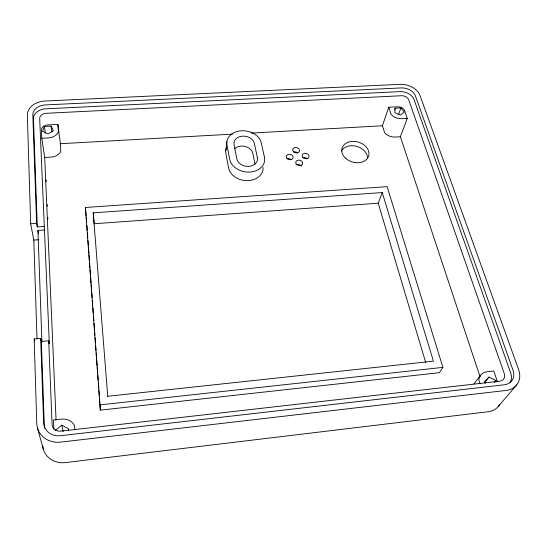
<?xml version="1.0" encoding="UTF-8"?>
<svg xmlns="http://www.w3.org/2000/svg" width="547" height="547" viewBox="0 0 547 547"><rect width="100%" height="100%" fill="white"/><g stroke="black" fill="none" stroke-linecap="round" stroke-linejoin="round"><path stroke-width="0.82" d="M395.139 108.203L394.79 112.62L400.397 115.055L404.185 112.121L400.924 107.903L395.139 108.203L394.578 109.797M225.815 150.541L226.868 141.776M68.279 430.441L68.717 428.916L61.77 425.169L55.233 430.448M400.39 136.736L394.907 137.051A9.825 7.138 17.4 0 1 384.664 132.812L382.408 125.769L388.746 107.267L397.614 106.802A5.914 4.219 17.2 0 1 404.677 110.877L407.248 118.398L400.39 136.736L480.116 376.958M398.633 114.275L400.924 107.903M425.71 362.565L378.23 203.197L382.257 192.565L93.236 212.838L107.738 396.425M44.41 126.466L42.536 131.301L48.115 133.947L53.415 130.726L51.11 126.118L44.41 126.466L45.38 133.14M442.913 367.379L439.412 372.685L100.34 410.134L85.394 207.47L387.126 186.664L442.913 367.379L99.766 404.91M473.962 383.96L480.519 375.29M484.348 382.927L488.915 377.068L495.876 380.418L495.897 382.1M494.324 382.36L495.876 380.418M498.303 406.394L516.696 384.924M488.915 377.068L484.628 381.697L485.592 383.085M107.629 396.274L433.422 361.164L382.257 192.565M37.011 338.764L33.805 240.092L30.666 223.798L27.35 115.15A18.338 13.388 -3.1 0 1 45.127 101.01L400.185 84.334A16.69 11.747 17.1 0 1 420.089 95.663L518.638 369.567A21.388 17.073 35.4 0 1 506.214 390.421L60.71 442.113A23.247 20.772 -22.4 0 1 36.752 423.392L34.174 338.976L40.669 338.361L41.353 341.485L48.697 340.788L49.326 343.872L39.685 118.439A6.598 4.834 -3.2 0 1 46.057 113.297L401.539 95.725A6.003 4.239 17.1 0 1 408.725 99.834L504.32 373.717A7.685 6.154 35.5 0 1 499.808 381.177L60.676 431.152A8.349 7.473 -22.8 0 1 52.095 424.486L48.697 340.788M33.805 240.092L38.782 239.723M41.934 342.019L37.934 230.465L44.663 229.972M30.666 223.798L36.642 223.367L37.292 226.937L44.061 226.451M378.23 203.197L94.18 223.757L93.236 212.838M44.697 157.481L51.035 157.112A10.749 8.082 -3.9 0 0 60.785 151.369L60.355 143.717L57.92 124.401L47.698 124.928A6.489 4.8 -3.4 0 0 41.435 130.049L41.777 138.288L44.697 157.481L56.067 420.082M60.355 143.717L232.454 134.131M251.203 133.085L382.408 125.769M41.777 138.288L48.307 137.933A11.063 8.184 -3.4 0 0 58.351 132.148L57.92 124.401M407.248 118.398L401.635 118.699A10.085 7.2 17.2 0 1 391.098 114.385L388.746 107.267M497.298 381.286L493.763 370.969L487.103 371.714A12.861 10.366 36 0 0 478.83 379.967L480.095 383.796M37.476 428.041L43.309 449.169M34.174 338.976L34.721 341.321M61.77 425.169L63.131 431.569M255.032 164.025L252.776 153.276A10.195 7.829 8.8 0 0 245.131 146.425A10.195 7.829 8.8 0 0 234.588 148.75M37.934 230.465L38.543 233.808M51.11 126.118L51.903 131.95M85.394 207.47L86.18 215.894M86.303 217.597L86.672 222.711M86.864 225.268L87.233 230.376M87.424 232.933L87.793 238.048M87.978 240.598L88.354 245.712M88.477 247.415L88.915 253.377M89.038 255.087L89.407 260.194M89.592 262.751L89.968 267.859M90.091 269.568L90.528 275.531M90.652 277.233L91.082 283.196M91.212 284.898L91.643 290.867M91.766 292.57L92.142 297.677M92.327 300.235L92.703 305.349M92.887 307.906L93.257 313.014M93.448 315.571L93.817 320.679M94.002 323.236L94.378 328.35M94.501 330.053L94.877 335.167M95.062 337.718L95.431 342.832M95.622 345.389L95.992 350.497M96.176 353.054L96.552 358.169M96.675 359.871L97.113 365.834M97.236 367.536L97.667 373.498M97.797 375.208L98.166 380.315M98.351 382.873L98.727 387.987M98.911 390.537L99.287 395.652M99.472 398.209L99.841 403.317M99.971 405.026L100.34 410.134M74.789 429.668L74.57 425.655A13.962 12.54 -23.9 0 0 61.49 419.125L53.497 420.014L53.879 429.258M46.167 179.901L46.242 181.604M47.247 204.619L47.316 206.322M47.801 217.405L47.876 219.108M37.292 226.937L33.456 118.754A12.807 9.381 -3.2 0 1 45.852 108.805L400.131 91.616A11.658 8.232 17.1 0 1 414.045 99.568L510.72 372.999A14.919 11.938 35.5 0 1 510.077 382.606M41.353 341.485L44.321 425.354A16.212 14.502 -22.8 0 0 44.786 428.39M36.642 223.367L32.841 114.877A12.875 9.402 -3.1 0 1 45.305 104.921L401.423 87.917A11.719 8.246 17.1 0 1 415.419 95.889L513.018 370.196A15.015 11.986 35.4 0 1 504.266 384.794L60.416 435.706A16.321 14.584 -22.4 0 1 43.623 422.626L40.669 338.361M341.383 151.047A13.771 10.352 16.1 0 1 356.651 146.336A13.771 10.352 16.1 0 1 367.557 158.22M303.045 157.775A3.473 2.653 13.1 0 1 307.147 158.794M263.1 167.423A17.449 13.545 9.1 0 1 247.47 180.654A17.449 13.545 9.1 0 1 228.584 167.936L225.918 153.762A17.258 13.237 8.8 0 1 226.704 147.464M293.643 151.998A3.46 2.639 12.4 0 1 297.718 153.01M287.243 158.753A3.487 2.673 12.1 0 1 291.353 159.772M295.941 164.914A3.494 2.694 12.8 0 1 301.315 166.254M42.652 445.463A22.03 19.89 -25.4 0 0 65.312 462.598L488.252 411.727A20.328 16.54 36.7 0 0 499.555 404.534M264.427 157.16L261.343 143.027A17.483 13.313 8.8 0 0 241.453 130.774A17.483 13.313 8.8 0 0 226.978 145.017L229.692 159.273A17.682 13.62 9.1 0 0 249.883 172.066A17.682 13.62 9.1 0 0 264.427 157.16M257.377 157.591L254.369 143.43A10.345 7.877 8.8 0 0 242.595 136.141A10.345 7.877 8.8 0 0 234.034 144.606L236.824 158.842A10.461 8.061 9.1 0 0 248.769 166.377A10.461 8.061 9.1 0 0 257.377 157.591M345.519 158.165A13.86 10.379 16 0 0 368.452 156.599A13.86 10.379 16 0 0 352.145 141.406A13.86 10.379 16 0 0 345.519 158.165M296.597 164.428A3.521 2.701 12.8 0 0 302.518 164.052A3.521 2.701 12.8 0 0 298.539 160.134A3.521 2.701 12.8 0 0 296.597 164.428M303.017 157.55A3.494 2.66 13.1 0 0 308.891 157.18A3.494 2.66 13.1 0 0 304.925 153.31A3.494 2.66 13.1 0 0 303.017 157.55M287.052 158.534A3.508 2.68 12 0 0 292.966 158.158A3.508 2.68 12 0 0 289.028 154.275A3.508 2.68 12 0 0 287.052 158.534M293.513 151.71A3.48 2.646 12.4 0 0 299.38 151.348A3.48 2.646 12.4 0 0 295.448 147.512A3.48 2.646 12.4 0 0 293.513 151.71"/></g></svg>
